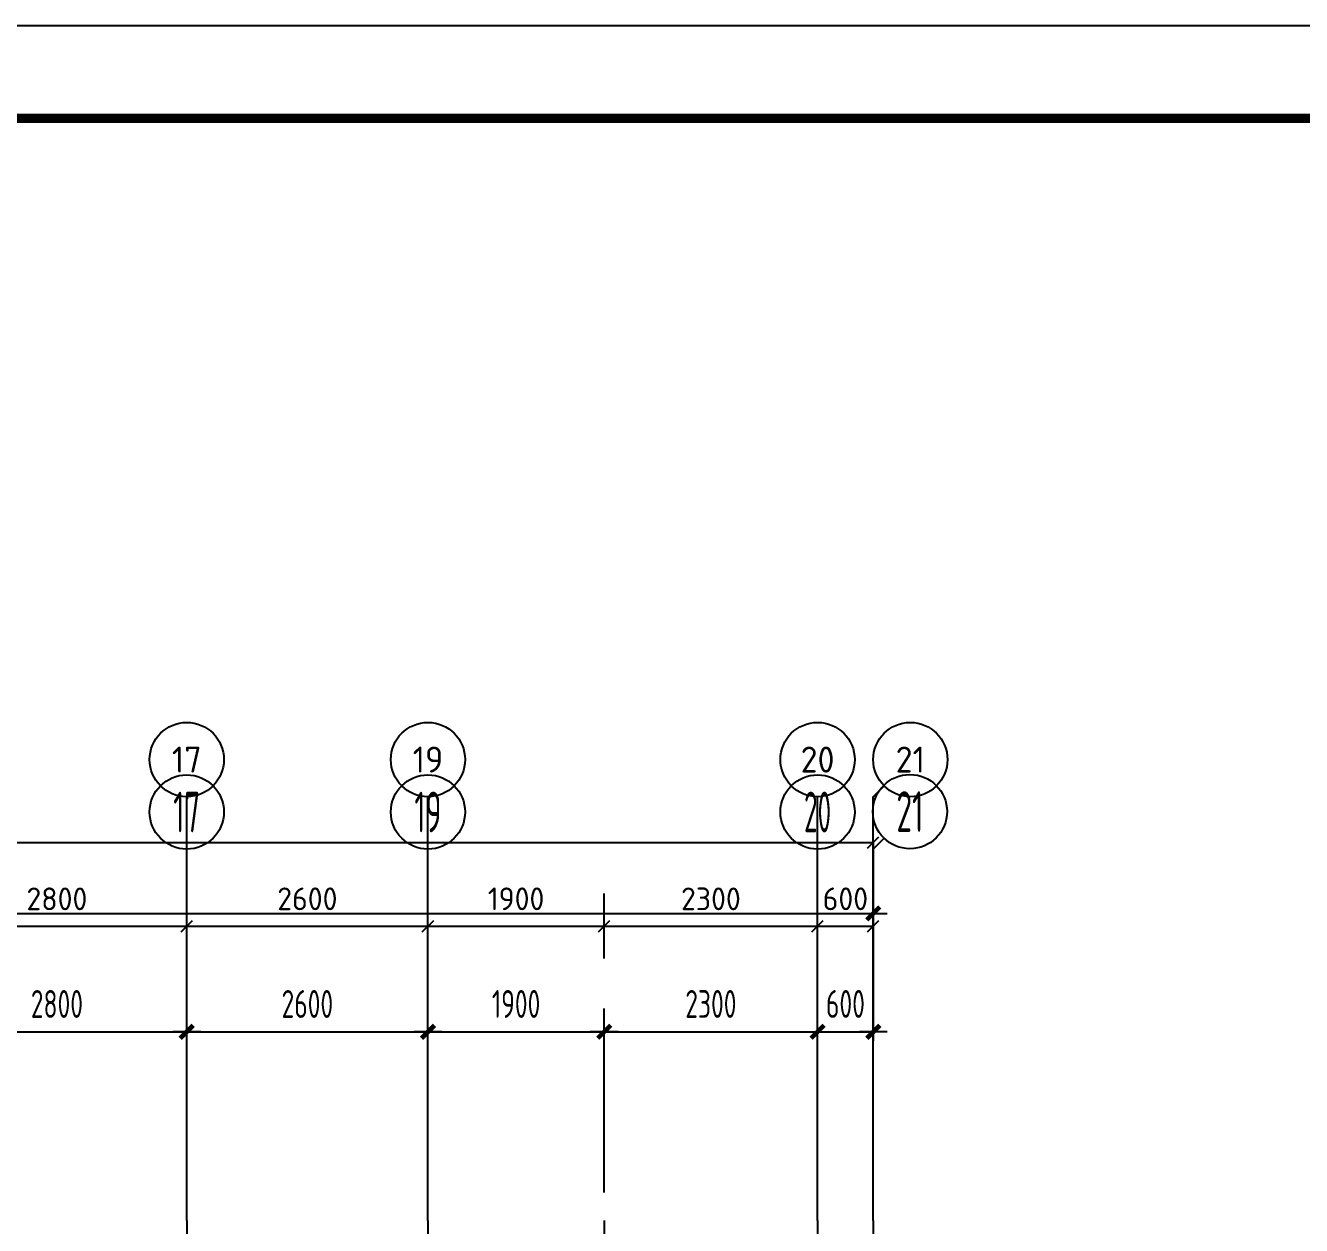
# Model space of a CAD drawing. Extents: x 627893 to 789462, y -407363 to 145317.
# Drawn here: x 714496 to 728251, y 132387 to 145317 of the extents above; entities that cross this region are included whole.
import ezdxf
from ezdxf.enums import TextEntityAlignment as Align

# ---------------------------------------------------------------- set-up
doc = ezdxf.new("R2010")
doc.units = 0
doc.header["$LTSCALE"] = 100
doc.linetypes.add('CENTER', pattern=[2, 1.25, -0.25, 0.25, -0.25])
doc.layers.get('0').update_dxf_attribs({"linetype": 'CONTINUOUS'})
doc.layers.get('Defpoints').update_dxf_attribs({"linetype": 'CONTINUOUS'})
for name, color, linetype in [('AXIS', 3, 'CONTINUOUS'), ('AXIS_TEXT', 7, 'CONTINUOUS'), ('PAXIS', 253, 'CENTER'), ('PUB_DIM', 3, 'CONTINUOUS'), ('PUB_TITLE', 4, 'CONTINUOUS')]:
    doc.layers.add(name, color=color, linetype=linetype)
doc.styles.add('_TCH_AXIS', font='tssdeng.shx', dxfattribs={"width": 0.7, "bigfont": 'tssdchn.shx'})
doc.styles.add('CADReader_TextStyle', font='tssdeng.shx', dxfattribs={"height": 0.2, "bigfont": 'gbcbig.shx'})
doc.styles.add('COMPLEX', font='tssdeng.shx', dxfattribs={"width": 0.7, "bigfont": 'tssdchn.shx'})
doc.styles.add('dim_font', font='tssdeng.shx', dxfattribs={"width": 0.7, "bigfont": 'tssdchn.shx'})
doc.dimstyles.new('DIMN', dxfattribs={"dimtxt": 300, "dimasz": 1, "dimexe": 250, "dimexo": 300, "dimgap": 150, "dimtad": 1, "dimdec": 0, "dimzin": 0, "dimdsep": 46, "dimtxsty": 'dim_font', "dimblk": '_DIMX', "dimcen": 0.09, "dimclrt": 7, "dimadec": 0, "dimazin": 0, "dimtfac": 1, "dimtdec": 0, "dimtix": 1, "dimtmove": 2, "dimatfit": 3, "dimldrblk": '_DIMX', "dimfxl": 250, "dimtolj": 1, "dimtzin": 0, "dimarcsym": 0})

# ---------------------------------------------------------------- blocks, each defined once
blk = doc.blocks.new('A1tk')
at = {"layer": 'PUB_TITLE'}
blk.add_lwpolyline([(-602685, -92242), (-602685, -32842), (-518585, -32842), (-518585, -92242)], close=True, dxfattribs=at)
at = {"layer": 'PUB_TITLE', "const_width": 100}
blk.add_lwpolyline([(-600185, -91242), (-519585, -91242), (-519585, -33842), (-600185, -33842)], close=True, dxfattribs=at)
blk = doc.blocks.new('_AXISO')
blk.add_circle((0, 0), 0.5)
at = {"layer": 'AXIS_TEXT', "style": 'COMPLEX', "width": 1.041667}
blk.add_attdef('A', text='', height=0.56, dxfattribs=at).set_placement((-0.25, -0.28), (0.25, -0.28), align=Align.FIT)
blk = doc.blocks.new('_DIMX')
blk.add_line((-150, 0), (150, 0))
at = {"const_width": 50}
blk.add_lwpolyline([(-70, -70), (70, 70)], dxfattribs=at)
blk = doc.blocks.new('*D1011')
at = {"layer": 'Defpoints', "color": 0}
for p in [(723635, 134473), (723035, 132442), (723635, 132442)]:
    blk.add_point(p, dxfattribs=at)
at = {"layer": 'PUB_DIM', "color": 0, "lineweight": -2}
for p, q in [((723035, 132742), (723035, 134724)), ((723635, 132742), (723635, 134723)), ((723034, 134474), (723033, 134474)), ((723035, 134474), (723635, 134473)), ((723636, 134473), (723637, 134473))]:
    blk.add_line(p, q, dxfattribs=at)
for p, rotation in [((723035, 134474), 359.988063379438), ((723635, 134473), 179.988063379438)]:
    blk.add_blockref('_DIMX', p, dxfattribs=dict(at, rotation=rotation))
at = {"layer": 'PUB_DIM', "color": 7, "insert": (723335, 134774), "char_height": 300, "attachment_point": 5, "rotation": 359.9881, "style": 'dim_font'}
blk.add_mtext('\\A1;600', dxfattribs=at)

msp = doc.modelspace()

# ---------------------------------------------------------------- linework, layer by layer
at = {"layer": 'AXIS'}
for p, q in [((723751.7, 136559.1), (723634.5, 136441.9)), ((716234.5, 132441.9), (716234.5, 136441.9)), ((718834.5, 132441.9), (718834.5, 136441.9)), ((723034.5, 132441.9), (723034.5, 136441.9)), ((723634.5, 132441.9), (723634.5, 136441.9))]:
    msp.add_line(p, q, dxfattribs=at)
at = {"layer": 'AXIS', "linetype": 'Continuous'}
for points in [[(716234.6, 133007), (716234.6, 137007)], [(718834.6, 133007), (718834.6, 137007)], [(723034.6, 133007), (723034.6, 137007)], [(723634.6, 133007), (723634.6, 137007), (723751.7, 137124.1)]]:
    msp.add_lwpolyline(points, dxfattribs=at)
for centre in [(716234.5, 137407), (718834.5, 137407), (723034.5, 137407), (724034.5, 137407)]:
    msp.add_circle(centre, 400, dxfattribs=at)
at = {"layer": 'PAXIS', "ltscale": 15}
for points in [[(716234.5, 132441.9), (716234.5, 126012.9)], [(718834.5, 132441.9), (718834.5, 126012.9)], [(720734.5, 132441.9), (720734.5, 127612.9)], [(723034.5, 132441.9), (723034.5, 114510.6)], [(723634.5, 132441.9), (723634.5, 114510.6)]]:
    msp.add_lwpolyline(points, dxfattribs=at)
at = {"layer": 'PUB_DIM', "linetype": 'Continuous'}
for points in [[(723634.6, 136162.5), (723634.6, 136862.5)], [(674434.6, 134375.3), (674434.6, 136512.5), (723634.6, 136512.5), (723634.6, 134375.3)], [(723572.7, 136450.6), (723696.4, 136574.4)], [(716234.6, 135262.5), (716234.6, 135962.5)], [(718834.6, 135262.5), (718834.6, 135962.5)], [(720734.6, 135262.5), (720734.6, 135962.5)], [(723034.6, 135262.5), (723034.6, 135962.5)], [(723634.6, 135262.5), (723634.6, 135962.5)], [(716172.7, 135550.6), (716296.4, 135674.4)], [(718772.7, 135550.6), (718896.4, 135674.4)], [(720672.7, 135550.6), (720796.4, 135674.4)], [(722972.7, 135550.6), (723096.4, 135674.4)], [(723572.7, 135550.6), (723696.4, 135674.4)], [(674434.6, 134375.3), (674434.6, 135612.5), (723634.6, 135612.5), (723634.6, 134375.3)]]:
    msp.add_lwpolyline(points, dxfattribs=at)

# ---------------------------------------------------------------- block references
msp.add_blockref('A1tk', (1260590.7, 178158.8))
at = {"layer": 'AXIS'}
ref = msp.add_blockref('_AXISO', (716234.5, 136841.9), dxfattribs=dict(at, xscale=800, yscale=800, zscale=800))
ref.add_attrib('A', '17', dxfattribs={"layer": 'AXIS_TEXT', "height": 438.39, "style": '_TCH_AXIS', "width": 0.466667}).set_placement((716088.4, 136622.7), (716380.7, 136622.7), align=Align.FIT)
ref = msp.add_blockref('_AXISO', (718834.5, 136841.9), dxfattribs=dict(at, xscale=800, yscale=800, zscale=800))
ref.add_attrib('A', '19', dxfattribs={"layer": 'AXIS_TEXT', "height": 438.39, "style": '_TCH_AXIS', "width": 0.482759}).set_placement((718688.4, 136622.7), (718980.7, 136622.7), align=Align.FIT)
ref = msp.add_blockref('_AXISO', (723034.5, 136841.9), dxfattribs=dict(at, xscale=800, yscale=800, zscale=800))
ref.add_attrib('A', '20', dxfattribs={"layer": 'AXIS_TEXT', "height": 438.39, "style": '_TCH_AXIS', "width": 0.411765}).set_placement((722888.4, 136622.7), (723180.7, 136622.7), align=Align.FIT)
ref = msp.add_blockref('_AXISO', (724030.3, 136846.1), dxfattribs=dict(at, xscale=800, yscale=800, zscale=800))
ref.add_attrib('A', '21', dxfattribs={"layer": 'AXIS_TEXT', "height": 438.39, "style": '_TCH_AXIS', "width": 0.56}).set_placement((723884.1, 136626.9), (724176.4, 136626.9), align=Align.FIT)

# ---------------------------------------------------------------- texts
at = {"layer": 'AXIS', "color": 7, "style": 'CADReader_TextStyle'}
for s, p in [('17', (716234.5, 137407)), ('19', (718834.5, 137407)), ('20', (723034.5, 137407)), ('21', (724034.5, 137407))]:
    msp.add_text(s, height=280, dxfattribs=at).set_placement(p, align=Align.MIDDLE)
at = {"layer": 'PUB_DIM', "color": 7, "style": 'CADReader_TextStyle'}
for s, p in [('2800', (714834.5, 135906.5)), ('2600', (717534.5, 135906.5)), ('1900', (719784.5, 135906.5)), ('2300', (721884.5, 135906.5)), ('600', (723334.5, 135906.5))]:
    msp.add_text(s, height=245, rotation=360.00001, dxfattribs=at).set_placement(p, align=Align.MIDDLE)

# ---------------------------------------------------------------- dimensions: what is measured, and where the dimension line sits
at = {"layer": 'PUB_DIM'}
msp.add_linear_dim(base=(723634.5, 135749.4), p1=(674434.5, 135716.4), p2=(723634.5, 135716.4), dimstyle='DIMN', dxfattribs=at).render()
for p1, p2, distance in [((713434.5, 132441.9), (716234.5, 132441.9), 2031.4), ((716234.5, 132441.9), (718834.5, 132441.9), 2031.4), ((718834.5, 132441.9), (720734.5, 132441.9), 2031.6), ((720734.5, 132442), (723034.5, 132442), 2031.7)]:
    msp.add_aligned_dim(p1=p1, p2=p2, distance=distance, dimstyle='DIMN', dxfattribs=at).render()
dim = msp.add_aligned_dim(p1=(723034.5, 132442), p2=(723634.5, 132441.9), distance=2031.6, dimstyle='DIMN', dxfattribs=at)
dim.commit()
dim.dimension.update_dxf_attribs({"geometry": '*D1011', "text_midpoint": (723335, 134773.5)})

doc.saveas('drawing.dxf')
